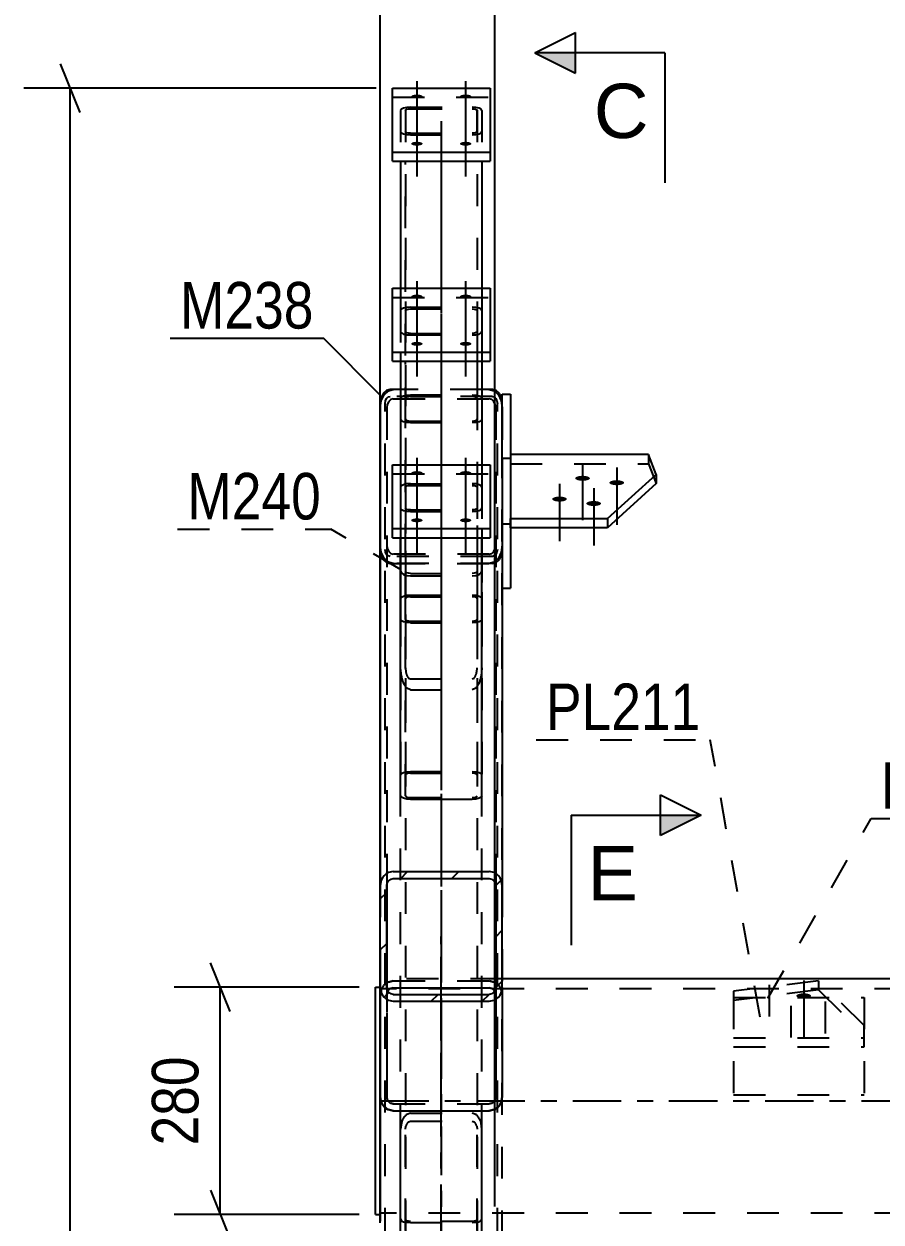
# Model space of a CAD drawing. Header units: millimetres. Extents: x 0 to 1189, y 0 to 841.
# Drawn here: x 143.5 to 196.2, y 469.5 to 543.2 of the extents above; entities that cross this region are included whole.
import ezdxf

# ---------------------------------------------------------------- set-up
doc = ezdxf.new("R2010")
doc.units = ezdxf.units.MM
doc.linetypes.add('DXK_LINE_DOT2', pattern=[3.9198, 1.9599, -1.9599])
doc.linetypes.add('DXK_LINE_DOT3', pattern=[5.9187, 2.979, -0.9799, 0.9799, -0.9799])
doc.styles.add('Arial', font='arial.ttf', dxfattribs={"height": 0.2})
doc.styles.add('Arial Narrow', font='ARIALN.TTF', dxfattribs={"height": 0.2})

# ---------------------------------------------------------------- blocks, each defined once
blk = doc.blocks.new('Part-348435271-1898 - 1689')
at = {"color": 2, "linetype": 'Continuous'}
for p, q in [((165.668, 520.363), (165.927, 520.611)), ((165.927, 520.611), (166.233, 520.698)), ((166.684, 520.698), (166.233, 520.698)), ((172.133, 520.698), (171.684, 520.698)), ((172.133, 520.698), (172.44, 520.611)), ((172.44, 520.611), (172.699, 520.363)), ((165.433, 519.555), (165.494, 519.993)), ((165.494, 519.993), (165.668, 520.363)), ((172.699, 520.363), (172.873, 519.993)), ((172.873, 519.993), (172.933, 519.555)), ((165.433, 519.555), (165.433, 490.178)), ((172.933, 515.235), (172.933, 490.178))]:
    blk.add_line(p, q, dxfattribs=at)
at = {"color": 7, "linetype": 'DXK_LINE_DOT2'}
for p, q in [((171.684, 520.698), (166.684, 520.698)), ((165.864, 519.774), (165.833, 519.555)), ((165.951, 519.959), (165.864, 519.774)), ((166.08, 520.083), (165.951, 519.959)), ((166.233, 520.127), (166.08, 520.083)), ((166.233, 520.127), (172.133, 520.127)), ((172.287, 520.083), (172.133, 520.127)), ((172.416, 519.959), (172.287, 520.083)), ((172.503, 519.774), (172.416, 519.959)), ((172.533, 519.555), (172.503, 519.774)), ((165.833, 519.555), (165.833, 484.331)), ((172.533, 519.555), (172.533, 477.171)), ((172.933, 519.555), (172.933, 515.235)), ((165.494, 510.692), (165.433, 511.129)), ((165.833, 511.129), (165.864, 510.911)), ((165.864, 510.911), (165.951, 510.725)), ((172.416, 510.725), (172.503, 510.911)), ((172.503, 510.911), (172.533, 511.129)), ((172.933, 511.129), (172.873, 510.692)), ((165.668, 510.321), (165.494, 510.692)), ((165.927, 510.074), (165.668, 510.321)), ((165.951, 510.725), (166.08, 510.602)), ((166.08, 510.602), (166.233, 510.558)), ((172.133, 510.558), (166.233, 510.558)), ((172.133, 510.558), (172.287, 510.602)), ((172.287, 510.602), (172.416, 510.725)), ((172.699, 510.321), (172.44, 510.074)), ((172.873, 510.692), (172.699, 510.321)), ((166.233, 509.987), (165.927, 510.074)), ((166.233, 509.987), (172.133, 509.987)), ((172.44, 510.074), (172.133, 509.987)), ((165.433, 490.178), (165.433, 477.171)), ((172.933, 490.178), (172.933, 477.171)), ((165.833, 484.331), (165.833, 477.171)), ((165.477, 483.681), (165.433, 483.45)), ((165.494, 483.775), (165.477, 483.681)), ((165.833, 483.45), (165.864, 483.613)), ((166.233, 484.301), (165.927, 484.236)), ((166.08, 483.843), (166.233, 483.875)), ((166.233, 484.301), (172.133, 484.301)), ((166.233, 483.875), (172.133, 483.875)), ((172.44, 484.236), (172.133, 484.301)), ((172.133, 483.875), (172.287, 483.843)), ((172.503, 483.613), (172.533, 483.45)), ((172.89, 483.681), (172.873, 483.775)), ((172.933, 483.45), (172.89, 483.681)), ((165.433, 477.171), (165.494, 476.845)), ((165.864, 477.008), (165.833, 477.171)), ((172.533, 477.171), (172.503, 477.008)), ((172.873, 476.845), (172.933, 477.171)), ((165.927, 476.384), (166.233, 476.32)), ((166.233, 476.745), (166.08, 476.778)), ((166.233, 476.745), (172.133, 476.745)), ((166.233, 476.32), (172.133, 476.32)), ((172.287, 476.778), (172.133, 476.745)), ((172.133, 476.32), (172.44, 476.384))]:
    blk.add_line(p, q, dxfattribs=at)
at = {"color": 7, "linetype": 'DXK_LINE_DOT3'}
blk.add_line((169.183, 518.763), (169.183, 476.89), dxfattribs=at)
at = {"color": 7, "linetype": 'DXK_LINE_DOT2'}
for centre, radius, start, end in [((166.268, 483.482), 0.827, 114.31994, 159.24167), ((166.251, 483.466), 0.414, 114.31994, 159.24167), ((172.116, 483.466), 0.414, 20.75833, 65.68006), ((172.099, 483.482), 0.827, 20.75833, 65.68006), ((166.251, 477.155), 0.414, 200.75833, 245.68006), ((172.116, 477.155), 0.414, 294.31994, 339.24167), ((166.268, 477.138), 0.827, 200.75833, 245.68006), ((172.099, 477.138), 0.827, 294.31994, 339.24167)]:
    blk.add_arc(centre, radius, start, end, dxfattribs=at)
blk = doc.blocks.new('Part-348435271-1697 - 1689')
at = {"color": 7, "linetype": 'DXK_LINE_DOT3'}
blk.add_line((169.183, 516.769), (169.183, 308.805), dxfattribs=at)
at = {"color": 7, "linetype": 'DXK_LINE_DOT2'}
for p, q in [((166.683, 318.023), (166.683, 509.987)), ((166.983, 509.987), (166.683, 509.987)), ((166.683, 509.523), (166.729, 509.409)), ((166.729, 509.409), (166.859, 509.312)), ((166.983, 509.987), (166.983, 318.023)), ((167.006, 509.466), (166.983, 509.523)), ((167.071, 509.418), (167.006, 509.466)), ((167.169, 509.386), (167.071, 509.418)), ((167.283, 509.374), (167.169, 509.386)), ((171.198, 509.386), (171.083, 509.374)), ((171.296, 509.418), (171.198, 509.386)), ((171.361, 509.466), (171.296, 509.418)), ((171.383, 509.523), (171.361, 509.466)), ((171.383, 509.987), (171.383, 318.023)), ((171.683, 509.987), (171.383, 509.987)), ((171.508, 509.312), (171.638, 509.409)), ((171.638, 509.409), (171.683, 509.523)), ((171.683, 318.023), (171.683, 509.987)), ((166.859, 509.312), (167.054, 509.248)), ((167.054, 509.248), (167.283, 509.225)), ((167.283, 509.374), (171.083, 509.374)), ((167.283, 509.225), (171.083, 509.225)), ((171.083, 509.225), (171.313, 509.248)), ((171.313, 509.248), (171.508, 509.312)), ((166.729, 503.045), (166.683, 503.56)), ((166.983, 503.56), (167.006, 503.303)), ((171.361, 503.303), (171.383, 503.56)), ((171.683, 503.56), (171.638, 503.045)), ((167.169, 502.939), (167.283, 502.888)), ((167.283, 502.888), (171.083, 502.888)), ((171.083, 502.888), (171.198, 502.939)), ((167.283, 502.215), (167.054, 502.317)), ((167.283, 502.215), (171.083, 502.215)), ((171.313, 502.317), (171.083, 502.215))]:
    blk.add_line(p, q, dxfattribs=at)
for centre, radius, start, end in [((168.072, 503.208), 1.353, 186.91121, 221.17239), ((167.678, 503.384), 0.676, 186.91121, 221.17239), ((170.689, 503.384), 0.676, 318.82761, 353.08879), ((170.295, 503.208), 1.353, 318.82761, 353.08879)]:
    blk.add_arc(centre, radius, start, end, dxfattribs=at)
blk = doc.blocks.new('Part-348435271-1700 - 1689')
at = {"color": 2, "linetype": 'Continuous'}
for p, q in [((165.609, 520.447), (165.479, 520.169)), ((165.804, 520.633), (165.609, 520.447)), ((166.033, 520.698), (165.804, 520.633)), ((166.684, 520.698), (166.033, 520.698)), ((172.333, 520.698), (171.684, 520.698)), ((172.563, 520.633), (172.333, 520.698)), ((172.758, 520.447), (172.563, 520.633)), ((172.888, 520.169), (172.758, 520.447)), ((165.479, 520.169), (165.433, 519.841)), ((165.433, 519.841), (165.433, 519.555)), ((172.933, 519.841), (172.888, 520.169))]:
    blk.add_line(p, q, dxfattribs=at)
at = {"color": 7, "linetype": 'DXK_LINE_DOT2'}
for p, q in [((171.684, 520.698), (166.684, 520.698)), ((165.733, 519.841), (165.756, 520.005)), ((165.733, 346.859), (165.733, 519.841)), ((165.756, 520.005), (165.821, 520.144)), ((165.821, 520.144), (165.919, 520.237)), ((165.919, 520.237), (166.033, 520.269)), ((172.333, 520.269), (166.033, 520.269)), ((172.333, 520.269), (172.448, 520.237)), ((172.448, 520.237), (172.546, 520.144)), ((172.546, 520.144), (172.611, 520.005)), ((172.611, 520.005), (172.633, 519.841)), ((172.633, 346.859), (172.633, 519.841)), ((172.933, 468.225), (172.933, 519.841)), ((165.433, 469.422), (165.433, 519.555)), ((165.433, 510.844), (165.479, 510.516)), ((165.479, 510.516), (165.609, 510.238)), ((165.609, 510.238), (165.804, 510.052)), ((165.756, 510.68), (165.733, 510.844)), ((165.821, 510.541), (165.756, 510.68)), ((165.919, 510.448), (165.821, 510.541)), ((166.033, 510.415), (165.919, 510.448)), ((172.333, 510.415), (166.033, 510.415)), ((172.448, 510.448), (172.333, 510.415)), ((172.546, 510.541), (172.448, 510.448)), ((172.611, 510.68), (172.546, 510.541)), ((172.563, 510.052), (172.758, 510.238)), ((172.633, 510.844), (172.611, 510.68)), ((172.758, 510.238), (172.888, 510.516)), ((172.888, 510.516), (172.933, 510.844)), ((165.804, 510.052), (166.033, 509.987)), ((172.333, 509.987), (166.033, 509.987)), ((172.333, 509.987), (172.563, 510.052))]:
    blk.add_line(p, q, dxfattribs=at)
blk = doc.blocks.new('Part-348435271-1710 - 1689')
at = {"color": 7, "linetype": 'DXK_LINE_DOT2'}
for p, q in [((192.382, 484.311), (187.17, 483.67)), ((192.382, 483.747), (187.17, 483.107)), ((187.17, 483.67), (187.17, 480.238)), ((195.204, 481.568), (192.382, 484.311)), ((192.382, 484.311), (192.382, 483.747)), ((192.382, 483.747), (195.204, 481.005)), ((195.204, 480.238), (195.204, 481.568)), ((187.17, 480.802), (195.204, 480.802)), ((187.17, 480.238), (195.204, 480.238))]:
    blk.add_line(p, q, dxfattribs=at)
blk = doc.blocks.new('Part-348435271-1987 - 1689')
at = {"color": 7, "linetype": 'DXK_LINE_DOT2'}
for p, q in [((165.434, 484.422), (165.434, 477.171)), ((172.933, 484.422), (165.434, 484.422)), ((334.985, 483.822), (165.434, 483.822)), ((165.434, 470.622), (165.434, 469.513)), ((165.434, 470.068), (165.434, 470.392)), ((165.434, 470.022), (165.434, 470.068)), ((334.985, 470.022), (165.434, 470.022))]:
    blk.add_line(p, q, dxfattribs=at)
at = {"color": 2, "linetype": 'Continuous'}
for p, q in [((334.985, 484.422), (172.933, 484.422)), ((165.434, 477.171), (165.434, 470.622)), ((165.434, 469.422), (165.434, 470.622))]:
    blk.add_line(p, q, dxfattribs=at)
at = {"color": 7, "linetype": 'DXK_LINE_DOT3'}
blk.add_line((165.434, 476.922), (334.985, 476.922), dxfattribs=at)
blk = doc.blocks.new('Part-348435271-1795 - 1689')
at = {"color": 2, "linetype": 'Continuous'}
for p, q in [((166.183, 511.567), (166.183, 516.064)), ((166.183, 516.064), (172.183, 516.064)), ((172.183, 516.064), (172.183, 511.567)), ((166.183, 512.13), (172.183, 512.13)), ((166.183, 511.567), (172.183, 511.567))]:
    blk.add_line(p, q, dxfattribs=at)
at = {"color": 7, "linetype": 'DXK_LINE_DOT2'}
blk.add_line((166.183, 515.5), (172.183, 515.5), dxfattribs=at)
blk = doc.blocks.new('Bolt-348435271-4497 - 1689')
at = {"linetype": 'Continuous'}
for points in [[(167.683, 526.29), (167.611, 526.293), (167.541, 526.3), (167.478, 526.313), (167.423, 526.33), (167.38, 526.35), (167.351, 526.373), (167.335, 526.397), (167.335, 526.422), (167.351, 526.447), (167.38, 526.47), (167.423, 526.49), (167.478, 526.507), (167.541, 526.519), (167.611, 526.527), (167.683, 526.53), (167.756, 526.527), (167.826, 526.519), (167.889, 526.507), (167.944, 526.49), (167.987, 526.47), (168.016, 526.447), (168.032, 526.422), (168.032, 526.397), (168.016, 526.373), (167.987, 526.35), (167.944, 526.33), (167.889, 526.313), (167.826, 526.3), (167.756, 526.293)], [(170.683, 526.29), (170.611, 526.293), (170.541, 526.3), (170.478, 526.313), (170.423, 526.33), (170.38, 526.35), (170.351, 526.373), (170.335, 526.397), (170.335, 526.422), (170.351, 526.447), (170.38, 526.47), (170.423, 526.49), (170.478, 526.507), (170.541, 526.519), (170.611, 526.527), (170.683, 526.53), (170.756, 526.527), (170.826, 526.519), (170.889, 526.507), (170.944, 526.49), (170.987, 526.47), (171.016, 526.447), (171.032, 526.422), (171.032, 526.397), (171.016, 526.373), (170.987, 526.35), (170.944, 526.33), (170.889, 526.313), (170.826, 526.3), (170.756, 526.293)], [(167.683, 523.383), (167.611, 523.386), (167.541, 523.393), (167.478, 523.406), (167.423, 523.423), (167.38, 523.443), (167.351, 523.466), (167.335, 523.49), (167.335, 523.515), (167.351, 523.54), (167.38, 523.562), (167.423, 523.583), (167.478, 523.599), (167.541, 523.612), (167.611, 523.62), (167.683, 523.622), (167.756, 523.62), (167.826, 523.612), (167.889, 523.599), (167.944, 523.583), (167.987, 523.562), (168.016, 523.54), (168.032, 523.515), (168.032, 523.49), (168.016, 523.466), (167.987, 523.443), (167.944, 523.423), (167.889, 523.406), (167.826, 523.393), (167.756, 523.386)], [(170.683, 523.383), (170.611, 523.386), (170.541, 523.393), (170.478, 523.406), (170.423, 523.423), (170.38, 523.443), (170.351, 523.466), (170.335, 523.49), (170.335, 523.515), (170.351, 523.54), (170.38, 523.562), (170.423, 523.583), (170.478, 523.599), (170.541, 523.612), (170.611, 523.62), (170.683, 523.622), (170.756, 523.62), (170.826, 523.612), (170.889, 523.599), (170.944, 523.583), (170.987, 523.562), (171.016, 523.54), (171.032, 523.515), (171.032, 523.49), (171.016, 523.466), (170.987, 523.443), (170.944, 523.423), (170.889, 523.406), (170.826, 523.393), (170.756, 523.386)]]:
    blk.add_hatch(color=1, dxfattribs=at).paths.add_polyline_path(points)
at = {"color": 1, "linetype": 'Continuous'}
for p, q in [((167.683, 527.35), (167.683, 524.389)), ((170.683, 527.35), (170.683, 524.389)), ((167.683, 524.442), (167.683, 521.482)), ((170.683, 524.442), (170.683, 521.482))]:
    blk.add_line(p, q, dxfattribs=at)
blk = doc.blocks.new('Part-348435271-4495 - 1689')
at = {"color": 2, "linetype": 'Continuous'}
for p, q in [((166.183, 534.738), (166.183, 539.236)), ((166.183, 539.236), (172.183, 539.236)), ((172.183, 539.236), (172.183, 534.738)), ((166.183, 535.302), (172.183, 535.302)), ((166.183, 534.738), (172.183, 534.738))]:
    blk.add_line(p, q, dxfattribs=at)
at = {"color": 7, "linetype": 'DXK_LINE_DOT2'}
blk.add_line((166.183, 538.672), (172.183, 538.672), dxfattribs=at)
blk = doc.blocks.new('Part-348435271-1853 - 1689')
at = {"color": 7, "linetype": 'DXK_LINE_DOT2'}
for p, q in [((166.729, 475.555), (166.683, 475.183)), ((167.283, 476.157), (167.054, 476.082)), ((167.169, 475.633), (167.283, 475.67)), ((167.283, 476.157), (171.083, 476.157)), ((167.283, 475.67), (171.083, 475.67)), ((171.313, 476.082), (171.083, 476.157)), ((171.083, 475.67), (171.198, 475.633)), ((171.683, 475.183), (171.638, 475.555)), ((166.683, 414.075), (166.683, 475.183)), ((166.983, 475.183), (167.006, 475.369)), ((166.983, 414.075), (166.983, 475.183)), ((171.361, 475.369), (171.383, 475.183)), ((171.383, 414.075), (171.383, 475.183)), ((171.683, 414.075), (171.683, 475.183)), ((166.683, 469.668), (166.729, 469.54)), ((167.006, 469.604), (166.983, 469.668)), ((167.071, 469.549), (167.006, 469.604)), ((171.361, 469.604), (171.296, 469.549)), ((171.383, 469.668), (171.361, 469.604)), ((171.638, 469.54), (171.683, 469.668)), ((166.729, 469.54), (166.761, 469.513)), ((166.761, 469.513), (166.859, 469.481)), ((166.859, 469.481), (167.054, 469.453)), ((167.054, 469.453), (167.283, 469.443)), ((167.169, 469.513), (167.071, 469.549)), ((167.283, 469.508), (167.169, 469.513)), ((171.083, 469.508), (167.283, 469.508)), ((167.283, 469.443), (171.083, 469.443)), ((171.198, 469.513), (171.083, 469.508)), ((171.083, 469.443), (171.313, 469.453)), ((171.296, 469.549), (171.198, 469.513)), ((171.313, 469.453), (171.508, 469.481)), ((171.606, 469.513), (171.508, 469.481)), ((171.638, 469.54), (171.606, 469.513)), ((166.683, 417.842), (166.729, 418.07)), ((166.729, 418.07), (166.859, 418.263)), ((166.859, 418.263), (167.054, 418.392)), ((167.071, 418.052), (167.006, 417.956)), ((167.054, 418.392), (167.283, 418.437)), ((167.169, 418.117), (167.071, 418.052)), ((167.283, 418.14), (167.169, 418.117)), ((167.283, 418.437), (171.083, 418.437)), ((167.283, 418.14), (171.083, 418.14)), ((171.083, 418.437), (171.313, 418.392)), ((171.198, 418.117), (171.083, 418.14)), ((171.296, 418.052), (171.198, 418.117)), ((171.361, 417.956), (171.296, 418.052)), ((171.313, 418.392), (171.508, 418.263)), ((171.508, 418.263), (171.638, 418.07)), ((171.638, 418.07), (171.683, 417.842)), ((167.006, 417.956), (166.983, 417.842)), ((171.383, 417.842), (171.361, 417.956)), ((166.729, 413.847), (166.683, 414.075)), ((166.859, 413.655), (166.729, 413.847)), ((167.054, 413.526), (166.859, 413.655)), ((166.983, 414.075), (167.006, 413.961)), ((167.006, 413.961), (167.071, 413.865)), ((167.071, 413.865), (167.169, 413.8)), ((167.169, 413.8), (167.283, 413.778)), ((167.283, 413.778), (171.083, 413.778)), ((171.083, 413.778), (171.198, 413.8)), ((171.198, 413.8), (171.296, 413.865)), ((171.296, 413.865), (171.361, 413.961)), ((171.508, 413.655), (171.313, 413.526)), ((171.361, 413.961), (171.383, 414.075)), ((171.638, 413.847), (171.508, 413.655)), ((171.683, 414.075), (171.638, 413.847)), ((167.283, 413.48), (167.054, 413.526)), ((167.283, 413.48), (171.083, 413.48)), ((171.313, 413.526), (171.083, 413.48))]:
    blk.add_line(p, q, dxfattribs=at)
for centre, radius, start, end in [((167.604, 475.38), 0.892, 128.05695, 168.66379), ((167.444, 475.281), 0.446, 128.05695, 168.66379), ((170.923, 475.281), 0.446, 11.33621, 51.94305), ((170.763, 475.38), 0.892, 11.33621, 51.94305)]:
    blk.add_arc(centre, radius, start, end, dxfattribs=at)
blk = doc.blocks.new('Part-348435271-1861 - 1689')
at = {"color": 7, "linetype": 'DXK_LINE_DOT3'}
blk.add_line((169.184, 314.922), (169.184, 486.922), dxfattribs=at)
blk = doc.blocks.new('Part-348435271-1865 - 1689')
at = {"linetype": 'Continuous'}
h = blk.add_hatch(dxfattribs=at)
h.set_pattern_fill('', scale=0.7, style=0, pattern_type=0)
h.set_pattern_definition([(45, (172.8726, 490.504), (-1.57154, 1.57154), [])])
h.paths.add_polyline_path([(172.933, 490.178), (172.873, 490.504), (172.699, 490.78), (172.44, 490.965), (172.133, 491.029), (166.233, 491.029), (165.927, 490.965), (165.668, 490.78), (165.494, 490.504), (165.433, 490.178), (165.433, 483.899), (165.494, 483.574), (165.668, 483.297), (165.927, 483.113), (166.233, 483.048), (172.133, 483.048), (172.44, 483.113), (172.699, 483.297), (172.873, 483.574), (172.933, 483.899)])
h.paths.add_polyline_path([(172.503, 483.737), (172.416, 483.598), (172.287, 483.506), (172.133, 483.474), (166.233, 483.474), (166.08, 483.506), (165.951, 483.598), (165.864, 483.737), (165.833, 483.899), (165.833, 490.178), (165.864, 490.341), (165.951, 490.479), (166.08, 490.571), (166.233, 490.604), (172.133, 490.604), (172.287, 490.571), (172.416, 490.479), (172.503, 490.341), (172.533, 490.178), (172.533, 483.899)])
at = {"color": 2, "linetype": 'Continuous'}
for p, q in [((166.233, 491.029), (165.927, 490.965)), ((166.233, 491.029), (172.133, 491.029)), ((172.44, 490.965), (172.133, 491.029)), ((165.494, 490.504), (165.433, 490.178)), ((165.833, 490.178), (165.864, 490.341)), ((166.08, 490.571), (166.233, 490.604)), ((166.233, 490.604), (172.133, 490.604)), ((172.133, 490.604), (172.287, 490.571)), ((172.503, 490.341), (172.533, 490.178)), ((172.933, 490.178), (172.873, 490.504)), ((165.433, 483.899), (165.433, 490.178)), ((165.833, 483.899), (165.833, 490.178)), ((172.533, 483.899), (172.533, 490.178)), ((172.933, 483.899), (172.933, 490.178)), ((165.433, 483.899), (165.433, 477.171)), ((165.433, 483.899), (165.494, 483.574)), ((165.864, 483.737), (165.833, 483.899)), ((166.233, 483.875), (166.08, 483.843)), ((166.233, 483.875), (172.133, 483.875)), ((172.287, 483.843), (172.133, 483.875)), ((172.533, 483.899), (172.503, 483.737)), ((172.873, 483.574), (172.933, 483.899)), ((172.933, 483.899), (172.933, 477.171)), ((165.927, 483.113), (166.233, 483.048)), ((166.233, 483.474), (166.08, 483.506)), ((166.233, 483.474), (172.133, 483.474)), ((166.233, 483.048), (172.133, 483.048)), ((172.287, 483.506), (172.133, 483.474)), ((172.133, 483.048), (172.44, 483.113)), ((165.494, 476.845), (165.433, 477.171)), ((172.933, 477.171), (172.873, 476.845)), ((166.233, 476.32), (165.927, 476.385)), ((166.233, 476.32), (172.133, 476.32)), ((172.44, 476.385), (172.133, 476.32))]:
    blk.add_line(p, q, dxfattribs=at)
at = {"color": 7, "linetype": 'DXK_LINE_DOT2'}
for p, q in [((165.433, 490.178), (165.433, 483.899)), ((165.833, 490.178), (165.833, 477.171)), ((172.533, 490.178), (172.533, 477.171)), ((172.933, 490.178), (172.933, 483.899)), ((165.433, 483.45), (165.494, 483.776)), ((165.864, 483.613), (165.833, 483.45)), ((165.927, 484.236), (166.233, 484.301)), ((166.233, 484.301), (172.133, 484.301)), ((172.133, 484.301), (172.44, 484.236)), ((172.533, 483.45), (172.503, 483.613)), ((172.873, 483.776), (172.933, 483.45)), ((165.833, 477.171), (165.864, 477.008)), ((172.503, 477.008), (172.533, 477.171)), ((166.08, 476.778), (166.233, 476.745)), ((166.233, 476.745), (172.133, 476.745)), ((172.133, 476.745), (172.287, 476.778))]:
    blk.add_line(p, q, dxfattribs=at)
at = {"color": 7, "linetype": 'DXK_LINE_DOT3'}
blk.add_line((169.183, 476.89), (169.183, 487.039), dxfattribs=at)
at = {"color": 2, "linetype": 'Continuous'}
for centre, radius, start, end in [((166.268, 490.211), 0.827, 114.31996, 159.24169), ((172.099, 490.211), 0.827, 20.75831, 65.68004), ((166.251, 490.194), 0.414, 114.31996, 159.24169), ((172.116, 490.194), 0.414, 20.75831, 65.68004), ((166.251, 483.883), 0.414, 200.75831, 245.68004), ((166.251, 483.466), 0.414, 114.31996, 149.05634), ((172.116, 483.466), 0.414, 30.94366, 65.68004), ((172.116, 483.883), 0.414, 294.31996, 339.24169), ((166.268, 483.867), 0.827, 200.75831, 245.68004), ((172.099, 483.867), 0.827, 294.31996, 339.24169), ((166.268, 477.139), 0.827, 200.75831, 245.68004), ((172.099, 477.139), 0.827, 294.31996, 339.24169)]:
    blk.add_arc(centre, radius, start, end, dxfattribs=at)
at = {"color": 7, "linetype": 'DXK_LINE_DOT2'}
for centre, radius, start, end in [((166.268, 483.482), 0.827, 114.31996, 159.24169), ((166.251, 483.466), 0.414, 149.05634, 159.24169), ((172.099, 483.482), 0.827, 20.75831, 65.68004), ((172.116, 483.466), 0.414, 20.75831, 30.94366), ((166.251, 477.155), 0.414, 200.75831, 245.68004), ((172.116, 477.155), 0.414, 294.31996, 339.24169)]:
    blk.add_arc(centre, radius, start, end, dxfattribs=at)
blk = doc.blocks.new('Bolt-348435271-1964 - 1689')
at = {"linetype": 'Continuous'}
blk.add_hatch(color=1, dxfattribs=at).paths.add_polyline_path([(191.478, 483.232), (191.385, 483.236), (191.295, 483.246), (191.214, 483.262), (191.144, 483.283), (191.089, 483.309), (191.051, 483.339), (191.031, 483.37), (191.031, 483.402), (191.051, 483.434), (191.089, 483.463), (191.144, 483.489), (191.214, 483.511), (191.295, 483.527), (191.385, 483.537), (191.478, 483.54), (191.572, 483.537), (191.662, 483.527), (191.743, 483.511), (191.813, 483.489), (191.868, 483.463), (191.906, 483.434), (191.926, 483.402), (191.926, 483.37), (191.906, 483.339), (191.868, 483.309), (191.813, 483.283), (191.743, 483.262), (191.662, 483.246), (191.572, 483.236)])
at = {"color": 1, "linetype": 'Continuous'}
blk.add_line((191.478, 484.326), (191.478, 480.802), dxfattribs=at)
at = {"color": 1, "linetype": 'DXK_LINE_DOT2'}
for p, q in [((189.356, 484.07), (189.356, 480.547)), ((192.806, 483.035), (192.806, 479.511)), ((190.684, 482.78), (190.684, 479.256))]:
    blk.add_line(p, q, dxfattribs=at)
blk = doc.blocks.new('Part-348435271-2032 - 1689')
at = {"color": 2, "linetype": 'Continuous'}
for p, q in [((181.933, 516.693), (173.433, 516.693)), ((182.412, 515.464), (181.933, 516.693)), ((179.399, 512.745), (182.412, 515.464)), ((182.412, 515.464), (182.412, 514.9)), ((182.412, 514.9), (179.399, 512.182)), ((173.433, 512.181), (173.433, 512.745)), ((173.433, 512.745), (179.399, 512.745)), ((179.399, 512.745), (179.399, 512.182)), ((179.399, 512.182), (173.433, 512.181))]:
    blk.add_line(p, q, dxfattribs=at)
at = {"color": 7, "linetype": 'DXK_LINE_DOT2'}
for p, q in [((173.433, 516.693), (173.433, 512.745)), ((173.433, 516.129), (181.933, 516.129)), ((181.933, 516.693), (181.933, 516.129)), ((181.933, 516.129), (182.412, 514.9))]:
    blk.add_line(p, q, dxfattribs=at)
blk = doc.blocks.new('Part-348435271-4488 - 1689')
at = {"color": 2, "linetype": 'Continuous'}
for p, q in [((172.933, 515.235), (172.933, 520.405)), ((172.933, 520.405), (173.433, 520.405)), ((173.433, 520.405), (173.433, 508.47)), ((173.433, 516.457), (172.933, 516.457)), ((172.933, 508.47), (173.433, 508.47))]:
    blk.add_line(p, q, dxfattribs=at)
at = {"color": 7, "linetype": 'DXK_LINE_DOT2'}
for p, q in [((172.933, 516.457), (172.933, 508.47)), ((172.933, 512.417), (173.433, 512.417))]:
    blk.add_line(p, q, dxfattribs=at)
blk = doc.blocks.new('Part-348435271-4490 - 1689')
at = {"color": 7, "linetype": 'DXK_LINE_DOT2'}
for p, q in [((187.17, 483.286), (187.17, 477.286)), ((187.17, 483.286), (195.204, 483.286)), ((195.204, 483.286), (195.204, 477.286)), ((187.17, 477.286), (195.204, 477.286))]:
    blk.add_line(p, q, dxfattribs=at)
blk = doc.blocks.new('Part-348435271-4492 - 1689')
at = {"color": 7, "linetype": 'DXK_LINE_DOT3'}
blk.add_line((169.184, 534.299), (169.184, 497.793), dxfattribs=at)
at = {"color": 7, "linetype": 'DXK_LINE_DOT2'}
for p, q in [((166.729, 525.626), (166.684, 525.548)), ((166.859, 525.693), (166.729, 525.626)), ((167.054, 525.737), (166.859, 525.693)), ((167.006, 525.587), (167.071, 525.62)), ((167.284, 525.753), (167.054, 525.737)), ((167.071, 525.62), (167.169, 525.643)), ((167.169, 525.643), (167.284, 525.65)), ((167.284, 525.753), (171.084, 525.753)), ((167.284, 525.65), (171.084, 525.65)), ((171.313, 525.737), (171.084, 525.753)), ((171.084, 525.65), (171.198, 525.643)), ((171.198, 525.643), (171.296, 525.62)), ((171.296, 525.62), (171.361, 525.587)), ((171.508, 525.693), (171.313, 525.737)), ((171.638, 525.626), (171.508, 525.693)), ((171.684, 525.548), (171.638, 525.626)), ((166.684, 525.548), (166.684, 506.544)), ((166.984, 525.548), (167.006, 525.587)), ((166.984, 525.548), (166.984, 506.544)), ((171.361, 525.587), (171.384, 525.548)), ((171.384, 525.548), (171.384, 522.426)), ((171.684, 525.548), (171.684, 522.426)), ((166.684, 524.251), (166.729, 524.172)), ((166.729, 524.172), (166.859, 524.106)), ((167.006, 524.212), (166.984, 524.251)), ((167.071, 524.178), (167.006, 524.212)), ((167.169, 524.156), (167.071, 524.178)), ((167.284, 524.148), (167.169, 524.156)), ((167.284, 524.148), (171.084, 524.148)), ((171.198, 524.156), (171.084, 524.148)), ((171.296, 524.178), (171.198, 524.156)), ((171.361, 524.212), (171.296, 524.178)), ((171.384, 524.251), (171.361, 524.212)), ((171.508, 524.106), (171.638, 524.172)), ((171.638, 524.172), (171.684, 524.251)), ((171.684, 524.251), (171.684, 522.426)), ((166.859, 524.106), (167.054, 524.062)), ((167.054, 524.062), (167.284, 524.046)), ((167.284, 524.046), (171.084, 524.046)), ((171.084, 524.046), (171.313, 524.062)), ((171.313, 524.062), (171.508, 524.106)), ((171.384, 524.078), (171.384, 506.544)), ((166.984, 506.544), (166.984, 522.426)), ((166.684, 516.064), (166.684, 506.544)), ((171.684, 516.064), (171.684, 506.544)), ((166.684, 507.841), (166.729, 507.92)), ((166.729, 507.92), (166.859, 507.986)), ((166.859, 507.986), (167.054, 508.03)), ((167.072, 507.914), (167.006, 507.88)), ((167.054, 508.03), (167.284, 508.046)), ((167.169, 507.936), (167.072, 507.914)), ((167.284, 507.944), (167.169, 507.936)), ((167.284, 508.046), (171.084, 508.046)), ((167.284, 507.944), (171.084, 507.944)), ((171.084, 508.046), (171.313, 508.03)), ((171.198, 507.936), (171.084, 507.944)), ((171.296, 507.914), (171.198, 507.936)), ((171.361, 507.88), (171.296, 507.914)), ((171.313, 508.03), (171.508, 507.986)), ((171.508, 507.986), (171.638, 507.92)), ((171.638, 507.92), (171.684, 507.841)), ((167.006, 507.88), (166.984, 507.841)), ((171.384, 507.841), (171.361, 507.88)), ((166.729, 506.466), (166.684, 506.544)), ((166.859, 506.399), (166.729, 506.466)), ((166.984, 506.544), (167.006, 506.505)), ((167.006, 506.505), (167.072, 506.472)), ((167.072, 506.472), (167.169, 506.449)), ((167.169, 506.449), (167.284, 506.442)), ((167.284, 506.442), (171.084, 506.442)), ((171.084, 506.442), (171.198, 506.449)), ((171.198, 506.449), (171.296, 506.472)), ((171.296, 506.472), (171.361, 506.505)), ((171.361, 506.505), (171.384, 506.544)), ((171.638, 506.466), (171.508, 506.399)), ((171.684, 506.544), (171.638, 506.466)), ((167.054, 506.355), (166.859, 506.399)), ((167.284, 506.339), (167.054, 506.355)), ((167.284, 506.339), (171.084, 506.339)), ((171.313, 506.355), (171.084, 506.339)), ((171.508, 506.399), (171.313, 506.355))]:
    blk.add_line(p, q, dxfattribs=at)
at = {"color": 2, "linetype": 'Continuous'}
for p, q in [((166.684, 522.426), (166.684, 516.064)), ((171.684, 522.426), (171.684, 516.064))]:
    blk.add_line(p, q, dxfattribs=at)
blk = doc.blocks.new('Part-348435271-4493 - 1689')
at = {"color": 2, "linetype": 'Continuous'}
for p, q in [((166.183, 522.426), (166.183, 526.923)), ((166.183, 526.923), (172.183, 526.923)), ((172.183, 526.923), (172.183, 522.426)), ((166.183, 522.99), (172.183, 522.99)), ((166.183, 522.426), (172.183, 522.426))]:
    blk.add_line(p, q, dxfattribs=at)
at = {"color": 7, "linetype": 'DXK_LINE_DOT2'}
blk.add_line((166.183, 526.359), (172.183, 526.359), dxfattribs=at)
blk = doc.blocks.new('Part-348435271-4494 - 1689')
at = {"color": 7, "linetype": 'DXK_LINE_DOT2'}
for p, q in [((166.729, 537.939), (166.684, 537.861)), ((166.684, 537.861), (166.684, 518.857)), ((166.859, 538.006), (166.729, 537.939)), ((167.054, 538.05), (166.859, 538.006)), ((166.984, 537.861), (167.006, 537.9)), ((166.984, 537.861), (166.984, 518.857)), ((167.006, 537.9), (167.071, 537.933)), ((167.284, 538.066), (167.054, 538.05)), ((167.071, 537.933), (167.169, 537.955)), ((167.169, 537.955), (167.284, 537.963)), ((167.284, 538.066), (171.084, 538.066)), ((167.284, 537.963), (171.084, 537.963)), ((171.313, 538.05), (171.084, 538.066)), ((171.084, 537.963), (171.198, 537.955)), ((171.198, 537.955), (171.296, 537.933)), ((171.296, 537.933), (171.361, 537.9)), ((171.508, 538.006), (171.313, 538.05)), ((171.361, 537.9), (171.384, 537.861)), ((171.384, 536.563), (171.384, 537.861)), ((171.384, 537.861), (171.384, 518.857)), ((171.638, 537.939), (171.508, 538.006)), ((171.684, 537.861), (171.638, 537.939)), ((171.684, 537.861), (171.684, 518.857)), ((166.684, 536.563), (166.729, 536.485)), ((166.729, 536.485), (166.859, 536.419)), ((166.859, 536.419), (167.054, 536.374)), ((167.006, 536.524), (166.984, 536.563)), ((167.071, 536.491), (167.006, 536.524)), ((167.054, 536.374), (167.284, 536.359)), ((167.169, 536.469), (167.071, 536.491)), ((167.284, 536.461), (167.169, 536.469)), ((167.284, 536.461), (171.084, 536.461)), ((167.284, 536.359), (171.084, 536.359)), ((171.198, 536.469), (171.084, 536.461)), ((171.084, 536.359), (171.313, 536.374)), ((171.296, 536.491), (171.198, 536.469)), ((171.361, 536.524), (171.296, 536.491)), ((171.313, 536.374), (171.508, 536.419)), ((171.384, 536.563), (171.361, 536.524)), ((171.508, 536.419), (171.638, 536.485)), ((171.638, 536.485), (171.684, 536.563)), ((166.984, 518.857), (166.984, 534.738)), ((166.684, 526.923), (166.684, 518.857)), ((171.684, 526.923), (171.684, 518.857)), ((166.684, 520.154), (166.729, 520.232)), ((166.729, 520.232), (166.859, 520.299)), ((166.859, 520.299), (167.054, 520.343)), ((167.006, 520.193), (166.984, 520.154)), ((167.072, 520.226), (167.006, 520.193)), ((167.054, 520.343), (167.284, 520.359)), ((167.169, 520.249), (167.072, 520.226)), ((167.284, 520.256), (167.169, 520.249)), ((167.284, 520.359), (171.084, 520.359)), ((167.284, 520.256), (171.084, 520.256)), ((171.084, 520.359), (171.313, 520.343)), ((171.198, 520.249), (171.084, 520.256)), ((171.296, 520.226), (171.198, 520.249)), ((171.361, 520.193), (171.296, 520.226)), ((171.313, 520.343), (171.508, 520.299)), ((171.384, 520.154), (171.361, 520.193)), ((171.508, 520.299), (171.638, 520.232)), ((171.638, 520.232), (171.684, 520.154)), ((166.729, 518.778), (166.684, 518.857)), ((166.859, 518.712), (166.729, 518.778)), ((167.054, 518.667), (166.859, 518.712)), ((166.984, 518.857), (167.006, 518.817)), ((167.006, 518.817), (167.072, 518.784)), ((167.284, 518.652), (167.054, 518.667)), ((167.072, 518.784), (167.169, 518.762)), ((167.169, 518.762), (167.284, 518.754)), ((167.284, 518.754), (171.084, 518.754)), ((167.284, 518.652), (171.084, 518.652)), ((171.084, 518.754), (171.198, 518.762)), ((171.313, 518.667), (171.084, 518.652)), ((171.198, 518.762), (171.296, 518.784)), ((171.296, 518.784), (171.361, 518.817)), ((171.508, 518.712), (171.313, 518.667)), ((171.361, 518.817), (171.384, 518.857)), ((171.638, 518.778), (171.508, 518.712)), ((171.684, 518.857), (171.638, 518.778))]:
    blk.add_line(p, q, dxfattribs=at)
at = {"color": 7, "linetype": 'DXK_LINE_DOT3'}
blk.add_line((169.184, 537.212), (169.184, 519.505), dxfattribs=at)
at = {"color": 2, "linetype": 'Continuous'}
for p, q in [((166.684, 534.738), (166.684, 526.923)), ((171.684, 534.738), (171.684, 526.923))]:
    blk.add_line(p, q, dxfattribs=at)
blk = doc.blocks.new('Part-348435271-4496 - 1689')
at = {"color": 7, "linetype": 'DXK_LINE_DOT3'}
blk.add_line((169.184, 523.439), (169.184, 486.934), dxfattribs=at)
at = {"color": 7, "linetype": 'DXK_LINE_DOT2'}
for p, q in [((166.729, 514.767), (166.684, 514.689)), ((166.684, 514.689), (166.684, 495.685)), ((166.859, 514.834), (166.729, 514.767)), ((167.054, 514.878), (166.859, 514.834)), ((166.984, 514.689), (167.006, 514.728)), ((166.984, 514.689), (166.984, 495.685)), ((167.006, 514.728), (167.071, 514.761)), ((167.284, 514.894), (167.054, 514.878)), ((167.071, 514.761), (167.169, 514.783)), ((167.169, 514.783), (167.284, 514.791)), ((167.284, 514.894), (171.084, 514.894)), ((167.284, 514.791), (171.084, 514.791)), ((171.313, 514.878), (171.084, 514.894)), ((171.084, 514.791), (171.198, 514.783)), ((171.198, 514.783), (171.296, 514.761)), ((171.296, 514.761), (171.361, 514.728)), ((171.508, 514.834), (171.313, 514.878)), ((171.361, 514.728), (171.384, 514.689)), ((171.384, 514.689), (171.384, 512.13)), ((171.384, 514.689), (171.384, 495.685)), ((171.638, 514.767), (171.508, 514.834)), ((171.684, 514.689), (171.638, 514.767)), ((171.684, 514.689), (171.684, 495.685)), ((166.684, 513.392), (166.729, 513.313)), ((166.729, 513.313), (166.859, 513.247)), ((166.859, 513.247), (167.054, 513.202)), ((167.006, 513.352), (166.984, 513.392)), ((167.071, 513.319), (167.006, 513.352)), ((167.054, 513.202), (167.284, 513.187)), ((167.169, 513.297), (167.071, 513.319)), ((167.284, 513.289), (167.169, 513.297)), ((167.284, 513.289), (171.084, 513.289)), ((167.284, 513.187), (171.084, 513.187)), ((171.198, 513.297), (171.084, 513.289)), ((171.084, 513.187), (171.313, 513.202)), ((171.296, 513.319), (171.198, 513.297)), ((171.361, 513.352), (171.296, 513.319)), ((171.313, 513.202), (171.508, 513.247)), ((171.384, 513.392), (171.361, 513.352)), ((171.508, 513.247), (171.638, 513.313)), ((171.638, 513.313), (171.684, 513.392)), ((166.984, 495.685), (166.984, 512.13)), ((166.684, 496.982), (166.729, 497.06)), ((166.729, 497.06), (166.859, 497.127)), ((166.859, 497.127), (167.054, 497.171)), ((167.006, 497.021), (166.984, 496.982)), ((167.072, 497.054), (167.006, 497.021)), ((167.054, 497.171), (167.284, 497.187)), ((167.169, 497.077), (167.072, 497.054)), ((167.284, 497.084), (167.169, 497.077)), ((167.284, 497.187), (171.084, 497.187)), ((167.284, 497.084), (171.084, 497.084)), ((171.084, 497.187), (171.313, 497.171)), ((171.198, 497.077), (171.084, 497.084)), ((171.296, 497.054), (171.198, 497.077)), ((171.361, 497.021), (171.296, 497.054)), ((171.313, 497.171), (171.508, 497.127)), ((171.384, 496.982), (171.361, 497.021)), ((171.508, 497.127), (171.638, 497.06)), ((171.638, 497.06), (171.684, 496.982)), ((166.984, 495.685), (167.006, 495.646)), ((167.006, 495.646), (167.072, 495.612)), ((167.072, 495.612), (167.169, 495.59)), ((167.169, 495.59), (167.284, 495.582)), ((167.284, 495.582), (171.084, 495.582)), ((171.084, 495.582), (171.198, 495.59)), ((171.198, 495.59), (171.296, 495.612)), ((171.296, 495.612), (171.361, 495.646)), ((171.361, 495.646), (171.384, 495.685))]:
    blk.add_line(p, q, dxfattribs=at)
at = {"color": 2, "linetype": 'Continuous'}
for p, q in [((166.684, 495.685), (166.684, 511.567)), ((171.684, 495.685), (171.684, 511.567)), ((166.729, 495.606), (166.684, 495.685)), ((166.859, 495.54), (166.729, 495.606)), ((167.054, 495.496), (166.859, 495.54)), ((167.284, 495.48), (167.054, 495.496)), ((167.284, 495.48), (171.084, 495.48)), ((171.313, 495.496), (171.084, 495.48)), ((171.508, 495.54), (171.313, 495.496)), ((171.638, 495.606), (171.508, 495.54)), ((171.684, 495.685), (171.638, 495.606))]:
    blk.add_line(p, q, dxfattribs=at)
blk = doc.blocks.new('Bolt-348435271-4498 - 1689')
at = {"linetype": 'Continuous'}
for points in [[(167.683, 538.603), (167.611, 538.605), (167.541, 538.613), (167.478, 538.626), (167.423, 538.642), (167.38, 538.663), (167.351, 538.685), (167.335, 538.71), (167.335, 538.735), (167.351, 538.759), (167.38, 538.782), (167.423, 538.803), (167.478, 538.819), (167.541, 538.832), (167.611, 538.84), (167.683, 538.842), (167.756, 538.84), (167.826, 538.832), (167.889, 538.819), (167.944, 538.803), (167.987, 538.782), (168.016, 538.759), (168.032, 538.735), (168.032, 538.71), (168.016, 538.685), (167.987, 538.663), (167.944, 538.642), (167.889, 538.626), (167.826, 538.613), (167.756, 538.605)], [(170.683, 538.603), (170.611, 538.605), (170.541, 538.613), (170.478, 538.626), (170.423, 538.642), (170.38, 538.663), (170.351, 538.685), (170.335, 538.71), (170.335, 538.735), (170.351, 538.759), (170.38, 538.782), (170.423, 538.803), (170.478, 538.819), (170.541, 538.832), (170.611, 538.84), (170.683, 538.842), (170.756, 538.84), (170.826, 538.832), (170.889, 538.819), (170.944, 538.803), (170.987, 538.782), (171.016, 538.759), (171.032, 538.735), (171.032, 538.71), (171.016, 538.685), (170.987, 538.663), (170.944, 538.642), (170.889, 538.626), (170.826, 538.613), (170.756, 538.605)], [(167.683, 535.696), (167.611, 535.698), (167.541, 535.706), (167.478, 535.718), (167.423, 535.735), (167.38, 535.755), (167.351, 535.778), (167.335, 535.803), (167.335, 535.828), (167.351, 535.852), (167.38, 535.875), (167.423, 535.895), (167.478, 535.912), (167.541, 535.925), (167.611, 535.932), (167.683, 535.935), (167.756, 535.932), (167.826, 535.925), (167.889, 535.912), (167.944, 535.895), (167.987, 535.875), (168.016, 535.852), (168.032, 535.828), (168.032, 535.803), (168.016, 535.778), (167.987, 535.755), (167.944, 535.735), (167.889, 535.718), (167.826, 535.706), (167.756, 535.698)], [(170.683, 535.696), (170.611, 535.698), (170.541, 535.706), (170.478, 535.718), (170.423, 535.735), (170.38, 535.755), (170.351, 535.778), (170.335, 535.803), (170.335, 535.828), (170.351, 535.852), (170.38, 535.875), (170.423, 535.895), (170.478, 535.912), (170.541, 535.925), (170.611, 535.932), (170.683, 535.935), (170.756, 535.932), (170.826, 535.925), (170.889, 535.912), (170.944, 535.895), (170.987, 535.875), (171.016, 535.852), (171.032, 535.828), (171.032, 535.803), (171.016, 535.778), (170.987, 535.755), (170.944, 535.735), (170.889, 535.718), (170.826, 535.706), (170.756, 535.698)]]:
    blk.add_hatch(color=1, dxfattribs=at).paths.add_polyline_path(points)
at = {"color": 1, "linetype": 'Continuous'}
for p, q in [((167.683, 539.662), (167.683, 536.702)), ((170.683, 539.662), (170.683, 536.702)), ((167.683, 536.755), (167.683, 533.795)), ((170.683, 536.755), (170.683, 533.795))]:
    blk.add_line(p, q, dxfattribs=at)
blk = doc.blocks.new('Bolt-348435271-4499 - 1689')
at = {"linetype": 'Continuous'}
for points in [[(167.683, 515.431), (167.611, 515.433), (167.541, 515.441), (167.478, 515.454), (167.423, 515.47), (167.38, 515.491), (167.351, 515.514), (167.335, 515.538), (167.335, 515.563), (167.351, 515.588), (167.38, 515.61), (167.423, 515.631), (167.478, 515.647), (167.541, 515.66), (167.611, 515.668), (167.683, 515.67), (167.756, 515.668), (167.826, 515.66), (167.889, 515.647), (167.944, 515.631), (167.987, 515.61), (168.016, 515.588), (168.032, 515.563), (168.032, 515.538), (168.016, 515.514), (167.987, 515.491), (167.944, 515.47), (167.889, 515.454), (167.826, 515.441), (167.756, 515.433)], [(170.683, 515.431), (170.611, 515.433), (170.541, 515.441), (170.478, 515.454), (170.423, 515.47), (170.38, 515.491), (170.351, 515.514), (170.335, 515.538), (170.335, 515.563), (170.351, 515.588), (170.38, 515.61), (170.423, 515.631), (170.478, 515.647), (170.541, 515.66), (170.611, 515.668), (170.683, 515.67), (170.756, 515.668), (170.826, 515.66), (170.889, 515.647), (170.944, 515.631), (170.987, 515.61), (171.016, 515.588), (171.032, 515.563), (171.032, 515.538), (171.016, 515.514), (170.987, 515.491), (170.944, 515.47), (170.889, 515.454), (170.826, 515.441), (170.756, 515.433)], [(167.683, 512.524), (167.611, 512.526), (167.541, 512.534), (167.478, 512.547), (167.423, 512.563), (167.38, 512.584), (167.351, 512.606), (167.335, 512.631), (167.335, 512.656), (167.351, 512.68), (167.38, 512.703), (167.423, 512.723), (167.478, 512.74), (167.541, 512.753), (167.611, 512.76), (167.683, 512.763), (167.756, 512.76), (167.826, 512.753), (167.889, 512.74), (167.944, 512.723), (167.987, 512.703), (168.016, 512.68), (168.032, 512.656), (168.032, 512.631), (168.016, 512.606), (167.987, 512.584), (167.944, 512.563), (167.889, 512.547), (167.826, 512.534), (167.756, 512.526)], [(170.683, 512.524), (170.611, 512.526), (170.541, 512.534), (170.478, 512.547), (170.423, 512.563), (170.38, 512.584), (170.351, 512.606), (170.335, 512.631), (170.335, 512.656), (170.351, 512.68), (170.38, 512.703), (170.423, 512.723), (170.478, 512.74), (170.541, 512.753), (170.611, 512.76), (170.683, 512.763), (170.756, 512.76), (170.826, 512.753), (170.889, 512.74), (170.944, 512.723), (170.987, 512.703), (171.016, 512.68), (171.032, 512.656), (171.032, 512.631), (171.016, 512.606), (170.987, 512.584), (170.944, 512.563), (170.889, 512.547), (170.826, 512.534), (170.756, 512.526)]]:
    blk.add_hatch(color=1, dxfattribs=at).paths.add_polyline_path(points)
at = {"color": 1, "linetype": 'Continuous'}
for p, q in [((167.683, 516.49), (167.683, 513.53)), ((170.683, 516.49), (170.683, 513.53)), ((167.683, 513.583), (167.683, 510.623)), ((170.683, 513.583), (170.683, 510.623))]:
    blk.add_line(p, q, dxfattribs=at)
blk = doc.blocks.new('Bolt-348435271-4500 - 1689')
at = {"linetype": 'Continuous'}
for points in [[(177.875, 515.075), (177.781, 515.079), (177.691, 515.088), (177.61, 515.105), (177.54, 515.126), (177.485, 515.152), (177.447, 515.182), (177.427, 515.213), (177.427, 515.245), (177.447, 515.277), (177.485, 515.306), (177.54, 515.332), (177.61, 515.354), (177.691, 515.37), (177.781, 515.38), (177.875, 515.383), (177.968, 515.38), (178.058, 515.37), (178.139, 515.354), (178.209, 515.332), (178.264, 515.306), (178.302, 515.277), (178.322, 515.245), (178.322, 515.213), (178.302, 515.182), (178.264, 515.152), (178.209, 515.126), (178.139, 515.105), (178.058, 515.088), (177.968, 515.079)], [(179.978, 514.802), (179.885, 514.806), (179.795, 514.816), (179.714, 514.832), (179.644, 514.853), (179.589, 514.879), (179.55, 514.909), (179.531, 514.94), (179.531, 514.972), (179.55, 515.004), (179.589, 515.033), (179.644, 515.059), (179.714, 515.081), (179.795, 515.097), (179.885, 515.107), (179.978, 515.11), (180.072, 515.107), (180.161, 515.097), (180.243, 515.081), (180.313, 515.059), (180.368, 515.033), (180.406, 515.004), (180.426, 514.972), (180.426, 514.94), (180.406, 514.909), (180.368, 514.879), (180.313, 514.853), (180.243, 514.832), (180.161, 514.816), (180.072, 514.806)], [(176.457, 513.796), (176.363, 513.799), (176.274, 513.809), (176.192, 513.825), (176.122, 513.847), (176.067, 513.873), (176.029, 513.902), (176.009, 513.934), (176.009, 513.966), (176.029, 513.997), (176.067, 514.027), (176.122, 514.053), (176.192, 514.074), (176.274, 514.09), (176.363, 514.1), (176.457, 514.104), (176.55, 514.1), (176.64, 514.09), (176.721, 514.074), (176.791, 514.053), (176.846, 514.027), (176.885, 513.997), (176.904, 513.966), (176.904, 513.934), (176.885, 513.902), (176.846, 513.873), (176.791, 513.847), (176.721, 513.825), (176.64, 513.809), (176.55, 513.799)], [(178.56, 513.523), (178.467, 513.527), (178.377, 513.536), (178.296, 513.553), (178.226, 513.574), (178.171, 513.6), (178.132, 513.63), (178.113, 513.661), (178.113, 513.693), (178.132, 513.725), (178.171, 513.754), (178.226, 513.78), (178.296, 513.802), (178.377, 513.818), (178.467, 513.828), (178.56, 513.831), (178.654, 513.828), (178.743, 513.818), (178.825, 513.802), (178.895, 513.78), (178.95, 513.754), (178.988, 513.725), (179.008, 513.693), (179.008, 513.661), (178.988, 513.63), (178.95, 513.6), (178.895, 513.574), (178.825, 513.553), (178.743, 513.536), (178.654, 513.527)]]:
    blk.add_hatch(color=1, dxfattribs=at).paths.add_polyline_path(points)
at = {"color": 1, "linetype": 'Continuous'}
for p, q in [((177.875, 516.169), (177.875, 512.645)), ((179.978, 515.896), (179.978, 512.372)), ((176.457, 514.89), (176.457, 511.366)), ((178.56, 514.617), (178.56, 511.093))]:
    blk.add_line(p, q, dxfattribs=at)
blk = doc.blocks.new('Part-348435271-23886 - 1689')
at = {"color": 2, "linetype": 'Continuous'}
for p, q in [((165.134, 469.922), (165.134, 483.922)), ((165.134, 483.922), (165.434, 483.922)), ((165.134, 469.922), (165.434, 469.922))]:
    blk.add_line(p, q, dxfattribs=at)
at = {"color": 7, "linetype": 'DXK_LINE_DOT2'}
blk.add_line((165.434, 469.922), (165.434, 483.922), dxfattribs=at)
blk = doc.blocks.new('StraightDimension-348435271-25613 - 1689')
at = {"color": 7, "linetype": 'Continuous'}
for p, q in [((156.191, 482.422), (154.991, 485.422)), ((164.134, 483.922), (152.741, 483.922)), ((155.591, 469.922), (155.591, 483.922)), ((154.991, 471.422), (156.191, 468.422)), ((164.134, 469.922), (152.741, 469.922))]:
    blk.add_line(p, q, dxfattribs=at)
at = {"color": 0}
blk.add_wipeout([(154.841, 480.264), (150.641, 480.264), (150.641, 473.58), (154.841, 473.58)], dxfattribs=at)
at = {"color": 3, "style": 'Arial Narrow'}
blk.add_text('280', height=2.8633, rotation=90.00021, dxfattribs=at).set_placement((154.241, 474.18))
blk = doc.blocks.new('StraightDimension-348435271-10694 - 1689')
at = {"color": 7, "linetype": 'Continuous'}
for p, q in [((146.961, 537.736), (145.761, 540.736)), ((165.183, 539.236), (143.511, 539.236)), ((146.361, 309.769), (146.361, 539.236))]:
    blk.add_line(p, q, dxfattribs=at)
blk = doc.blocks.new('StraightDimension-348435271-11107 - 1689')
at = {"color": 7, "linetype": 'Continuous'}
blk.add_line((172.472, 470.422), (172.472, 560.374), dxfattribs=at)
blk = doc.blocks.new('StraightDimension-348435271-11108 - 1689')
at = {"color": 7, "linetype": 'Continuous'}
for p, q in [((172.472, 470.422), (172.472, 560.374)), ((165.434, 470.422), (165.434, 555.927))]:
    blk.add_line(p, q, dxfattribs=at)
blk = doc.blocks.new('Mark-348435271-11078 - 1689')
at = {"color": 30, "linetype": 'DXK_LINE_DOT2'}
for p in [(152.964, 512.094), (166.717, 509.594)]:
    blk.add_line(p, (162.387, 512.094), dxfattribs=at)
at = {"color": 0}
blk.add_wipeout([(161.787, 512.694), (161.787, 515.694), (153.564, 515.694), (153.564, 512.694)], dxfattribs=at)
blk.add_wipeout([(161.787, 512.694), (161.787, 515.694), (153.564, 515.694), (153.564, 512.694)], dxfattribs=at)
at = {"color": 3, "style": 'Arial Narrow'}
blk.add_text('M240', height=2.8633, dxfattribs=at).set_placement((153.564, 512.694))
blk = doc.blocks.new('Mark-348435271-11081 - 1689')
at = {"color": 30, "linetype": 'Continuous'}
for p in [(152.514, 523.843), (165.474, 520.308)]:
    blk.add_line(p, (161.938, 523.843), dxfattribs=at)
at = {"color": 0}
blk.add_wipeout([(161.338, 524.443), (161.338, 527.443), (153.114, 527.443), (153.114, 524.443)], dxfattribs=at)
blk.add_wipeout([(161.338, 524.443), (161.338, 527.443), (153.114, 527.443), (153.114, 524.443)], dxfattribs=at)
at = {"color": 3, "style": 'Arial Narrow'}
blk.add_text('M238', height=2.8633, dxfattribs=at).set_placement((153.114, 524.443))
blk = doc.blocks.new('Mark-348435271-11486 - 1689')
at = {"color": 30, "linetype": 'DXK_LINE_DOT2'}
for p, q in [((189.281, 483.235), (195.632, 494.299)), ((195.632, 494.299), (206.336, 494.299))]:
    blk.add_line(p, q, dxfattribs=at)
at = {"color": 0}
blk.add_wipeout([(205.736, 494.899), (205.736, 497.899), (196.232, 497.899), (196.232, 494.899)], dxfattribs=at)
blk.add_wipeout([(205.736, 494.899), (205.736, 497.899), (196.232, 497.899), (196.232, 494.899)], dxfattribs=at)
at = {"color": 3, "style": 'Arial Narrow'}
blk.add_text('PL217', height=2.8633, dxfattribs=at).set_placement((196.232, 494.899))
blk = doc.blocks.new('Mark-348435271-11489 - 1689')
at = {"color": 30, "linetype": 'DXK_LINE_DOT2'}
for p in [(175.029, 499.136), (188.792, 482.071)]:
    blk.add_line(p, (185.733, 499.136), dxfattribs=at)
at = {"color": 0}
blk.add_wipeout([(185.133, 499.736), (185.133, 502.736), (175.629, 502.736), (175.629, 499.736)], dxfattribs=at)
blk.add_wipeout([(185.133, 499.736), (185.133, 502.736), (175.629, 502.736), (175.629, 499.736)], dxfattribs=at)
at = {"color": 3, "style": 'Arial Narrow'}
blk.add_text('PL211', height=2.8633, dxfattribs=at).set_placement((175.629, 499.736))
blk = doc.blocks.new('SectionMark-348435271-12019 - 1689')
at = {"linetype": 'Continuous'}
blk.add_hatch(color=6, dxfattribs=at).paths.add_polyline_path([(177.433, 541.414), (177.433, 540.164), (174.933, 541.414)])
at = {"color": 6, "linetype": 'Continuous'}
for p, q in [((174.933, 541.414), (177.433, 542.664)), ((177.433, 540.164), (177.433, 542.664)), ((182.933, 541.414), (174.933, 541.414)), ((174.933, 541.414), (177.433, 540.164)), ((182.933, 541.414), (182.933, 533.414))]:
    blk.add_line(p, q, dxfattribs=at)
at = {"color": 0, "linetype": 'Continuous'}
blk.add_wipeout([(181.933, 536.164), (181.933, 539.664), (178.563, 539.664), (178.563, 536.164)], dxfattribs=at)
at = {"color": 3, "linetype": 'Continuous', "style": 'Arial'}
blk.add_text('C', height=3.343, dxfattribs=at).set_placement((178.563, 536.164))
blk = doc.blocks.new('SectionMark-348435271-16196 - 1689')
at = {"linetype": 'Continuous'}
for points in [[(182.67, 493.252), (182.67, 494.502), (185.17, 494.502)], [(182.67, 459.23), (182.67, 460.48), (185.17, 459.23)]]:
    blk.add_hatch(color=6, dxfattribs=at).paths.add_polyline_path(points)
at = {"color": 6, "linetype": 'Continuous'}
for p, q in [((182.67, 493.252), (182.67, 495.752)), ((182.67, 495.752), (185.17, 494.502)), ((177.17, 494.502), (177.17, 486.502)), ((177.17, 494.502), (185.17, 494.502)), ((185.17, 494.502), (182.67, 493.252)), ((177.17, 459.23), (177.17, 467.23)), ((185.17, 459.23), (182.67, 460.48)), ((182.67, 460.48), (182.67, 457.98)), ((177.17, 459.23), (185.17, 459.23)), ((185.17, 459.23), (182.67, 457.98))]:
    blk.add_line(p, q, dxfattribs=at)
at = {"color": 0, "linetype": 'Continuous'}
for points in [[(181.28, 489.252), (181.28, 492.752), (178.17, 492.752), (178.17, 489.252)], [(181.28, 460.98), (181.28, 464.48), (178.17, 464.48), (178.17, 460.98)]]:
    blk.add_wipeout(points, dxfattribs=at)
at = {"color": 3, "linetype": 'Continuous', "style": 'Arial'}
for p in [(178.17, 489.252), (178.17, 460.98)]:
    blk.add_text('E', height=3.343, dxfattribs=at).set_placement(p)

msp = doc.modelspace()

# ---------------------------------------------------------------- block references
for name in ['Bolt-348435271-4498 - 1689', 'Part-348435271-4495 - 1689', 'Part-348435271-4494 - 1689', 'Part-348435271-4492 - 1689', 'Bolt-348435271-4497 - 1689', 'Part-348435271-4493 - 1689', 'Part-348435271-4496 - 1689', 'Part-348435271-1898 - 1689', 'Part-348435271-1700 - 1689', 'Part-348435271-4488 - 1689', 'Part-348435271-1697 - 1689', 'Part-348435271-1795 - 1689', 'Bolt-348435271-4499 - 1689', 'Part-348435271-2032 - 1689', 'Bolt-348435271-4500 - 1689', 'Part-348435271-1865 - 1689', 'Part-348435271-1861 - 1689', 'StraightDimension-348435271-25613 - 1689', 'Part-348435271-1987 - 1689', 'Bolt-348435271-1964 - 1689', 'Part-348435271-23886 - 1689', 'Part-348435271-1710 - 1689', 'Part-348435271-4490 - 1689', 'Part-348435271-1853 - 1689']:
    msp.add_blockref(name, (0, 0))

# ---------------------------------------------------------------- next in the draw order: block references
for name in ['StraightDimension-348435271-11107 - 1689', 'StraightDimension-348435271-10694 - 1689']:
    msp.add_blockref(name, (0, 0))

# ---------------------------------------------------------------- next in the draw order: block references
for name in ['StraightDimension-348435271-11108 - 1689', 'Mark-348435271-11489 - 1689', 'Mark-348435271-11486 - 1689']:
    msp.add_blockref(name, (0, 0))

# ---------------------------------------------------------------- next in the draw order: block references
for name in ['SectionMark-348435271-12019 - 1689', 'Mark-348435271-11081 - 1689', 'Mark-348435271-11078 - 1689']:
    msp.add_blockref(name, (0, 0))

# ---------------------------------------------------------------- next in the draw order: block references
msp.add_blockref('SectionMark-348435271-16196 - 1689', (0, 0))

doc.saveas('drawing.dxf')
